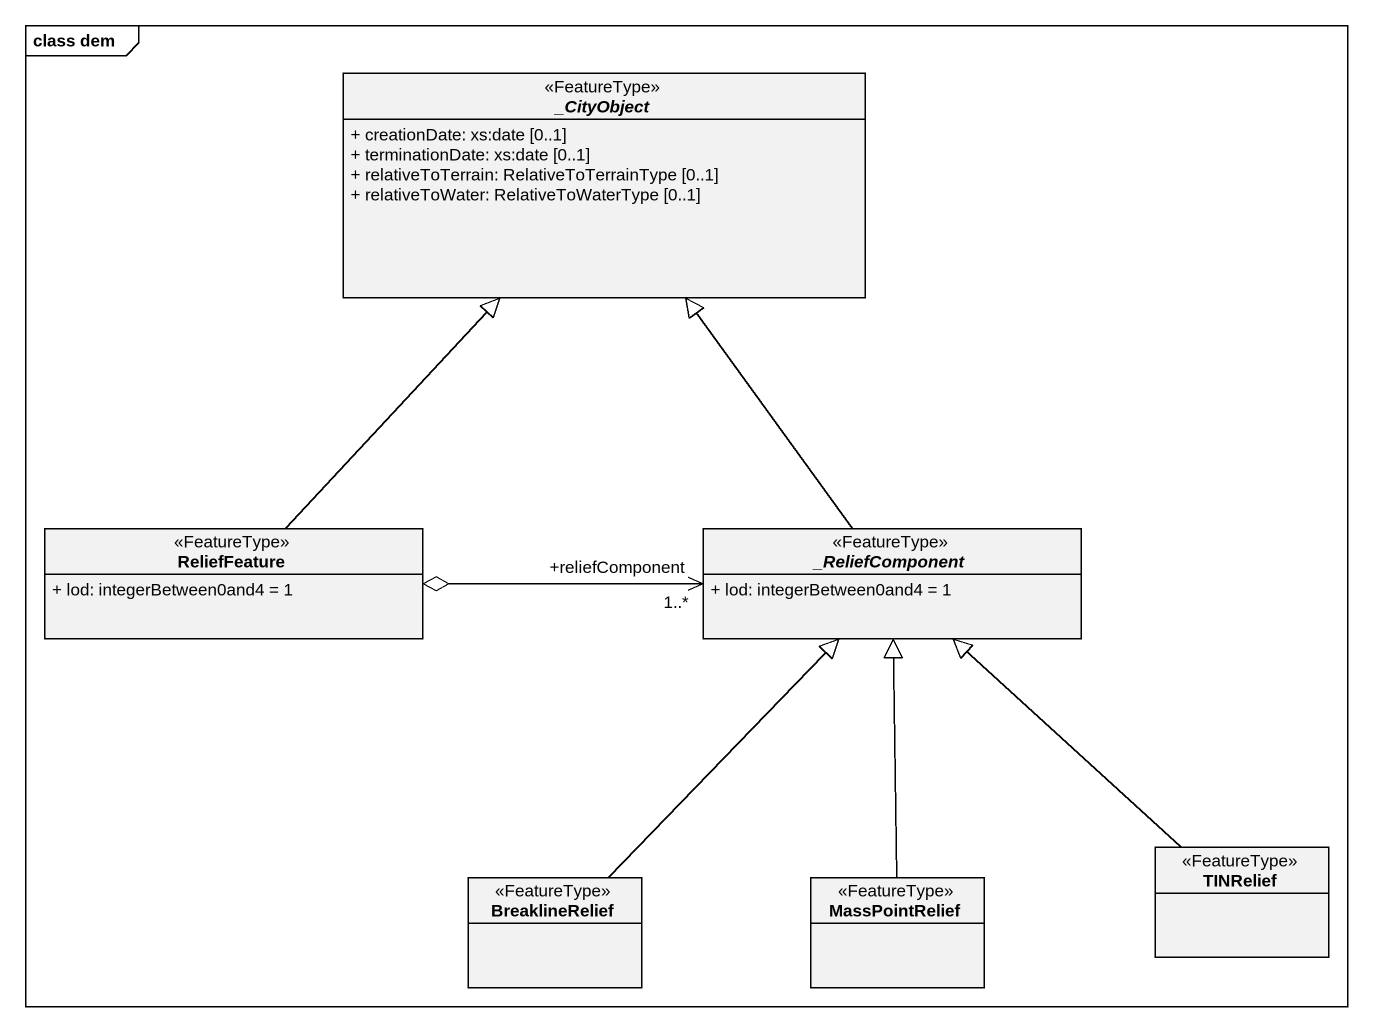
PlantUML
@startuml
mainframe class dem
hide circle
hide empty members
skinparam classAttributeIconSize 0
abstract class "_CityObject" as CityObject <<FeatureType>> {
  + creationDate: xs:date [0..1]
  + terminationDate: xs:date [0..1]
  + relativeToTerrain: RelativeToTerrainType [0..1]
  + relativeToWater: RelativeToWaterType [0..1]
}
class ReliefFeature <<FeatureType>> {
  + lod: integerBetween0and4 = 1
}
abstract class "_ReliefComponent" as ReliefComponent <<FeatureType>> {
  + lod: integerBetween0and4 = 1
}
class TINRelief <<FeatureType>>
class BreaklineRelief <<FeatureType>>
class MassPointRelief <<FeatureType>>
ReliefFeature -up-|> CityObject
ReliefComponent -up-|> CityObject
ReliefComponent "+reliefComponent\n1..*" <-left-o ReliefFeature
TINRelief -up-|> ReliefComponent
BreaklineRelief -up-|> ReliefComponent
MassPointRelief -up-|> ReliefComponent
@enduml
